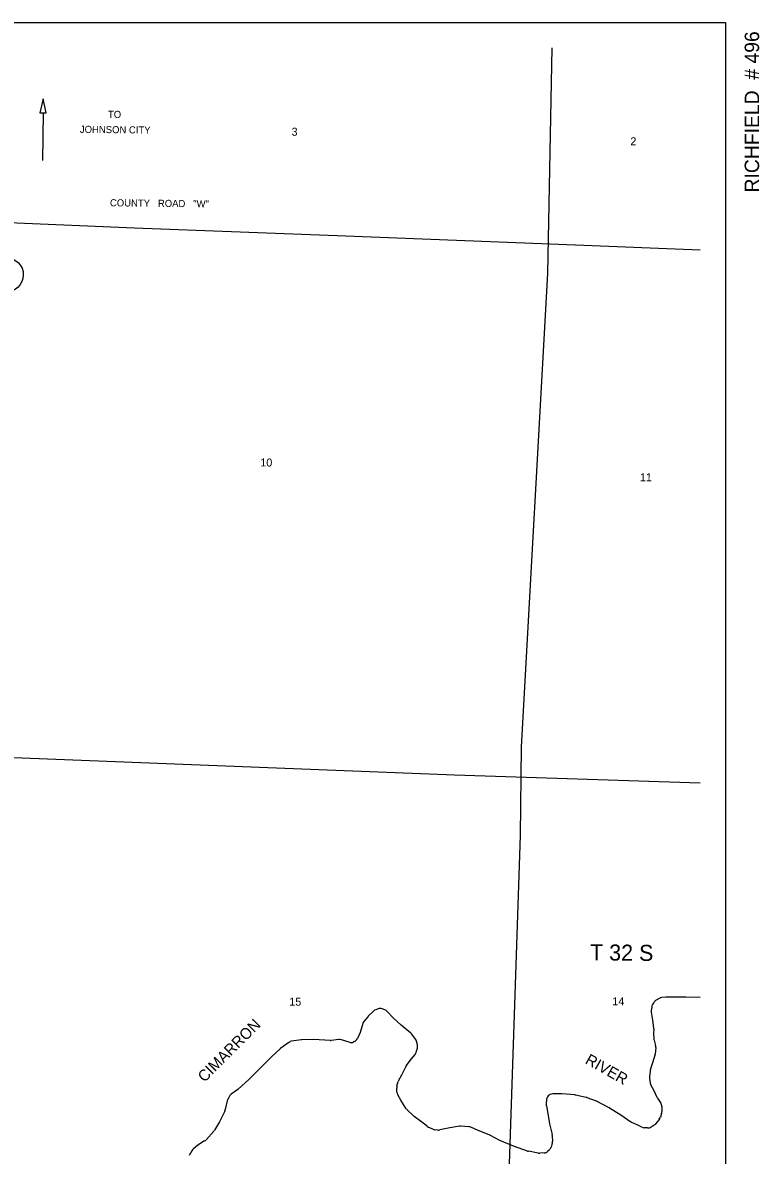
# Model space of a CAD drawing. Extents: x -210.46 to -206.03, y -82.96 to -79.02.
# Drawn here: x -207.893 to -206.513, y -81.141 to -79.018 of the extents above; entities that cross this region are included whole.
import ezdxf

# ---------------------------------------------------------------- set-up
doc = ezdxf.new("R2010")
doc.units = 0
for name, color, linetype in [('PL City Destination', 7, 'Continuous'), ('PL City K Rte Shields', 7, 'Continuous'), ('PL City Local Rd Street Names', 7, 'Continuous'), ('PL City Local Roads', 7, 'Continuous'), ('PL City Map Border', 7, 'Continuous'), ('PL City Range and TWP Numbers', 7, 'Continuous'), ('PL City River and Creek Text', 7, 'Continuous'), ('PL City Rivers', 7, 'Continuous'), ('PL City Section Lines', 7, 'Continuous')]:
    doc.layers.add(name, color=color, linetype=linetype)

msp = doc.modelspace()

# ---------------------------------------------------------------- linework, layer by layer
at = {"layer": 'PL City Destination'}
msp.add_line((-207.8552, -79.1875), (-207.8563, -79.2767), dxfattribs=at)
for points in [[(-207.8549, -79.161), (-207.8615, -79.1875)], [(-207.8492, -79.1874), (-207.8549, -79.161)], [(-207.8615, -79.1875), (-207.8492, -79.1874)]]:
    msp.add_lwpolyline(points, dxfattribs=at)
at = {"layer": 'PL City K Rte Shields'}
msp.add_ellipse((-207.9242, -79.4909), major_axis=(0.0004, 0.032), ratio=0.999997, dxfattribs=at)
at = {"layer": 'PL City Local Roads'}
msp.add_lwpolyline([(-206.6238, -79.4448), (-206.8574, -79.4356), (-207.2876, -79.4185), (-207.684, -79.4033), (-207.9196, -79.3933)], dxfattribs=at)
at = {"layer": 'PL City Map Border'}
msp.add_lwpolyline([(-210.459, -82.9009), (-210.459, -79.0183), (-206.5764, -79.0183), (-206.5764, -82.9009), (-210.459, -82.9009)], dxfattribs=at)
at = {"layer": 'PL City Rivers'}
for points in [[(-206.6238, -80.8454), (-206.6507, -80.8451), (-206.67, -80.8449), (-206.6878, -80.8451), (-206.6955, -80.8456)], [(-207.2273, -80.8669), (-207.2317, -80.8685)], [(-207.2147, -80.8686), (-207.2194, -80.8669)], [(-206.7145, -80.8634), (-206.7154, -80.87)], [(-206.7103, -80.8546), (-206.713, -80.8589)], [(-206.7006, -80.8472), (-206.7064, -80.8507)], [(-207.2466, -80.8818), (-207.2539, -80.8908)], [(-207.2357, -80.871), (-207.2457, -80.8808)], [(-207.1661, -80.9121), (-207.1838, -80.8975), (-207.1986, -80.8842), (-207.2103, -80.8716)], [(-206.7154, -80.8729), (-206.7133, -80.888), (-206.7109, -80.9021)], [(-207.2559, -80.8945), (-207.2611, -80.9109), (-207.2661, -80.9223)], [(-206.7108, -80.9046), (-206.7112, -80.9126), (-206.7106, -80.923)], [(-207.3943, -80.9296), (-207.4093, -80.9402)], [(-207.3717, -80.9251), (-207.3893, -80.9276)], [(-207.3172, -80.9264), (-207.3476, -80.9244), (-207.3703, -80.925)], [(-207.3009, -80.9245), (-207.3151, -80.9263)], [(-207.2818, -80.9295), (-207.296, -80.925)], [(-207.2715, -80.928), (-207.2734, -80.9289)], [(-207.1573, -80.9234), (-207.1642, -80.9141)], [(-207.1536, -80.9343), (-207.1554, -80.9274)], [(-206.7102, -80.9256), (-206.7073, -80.9352)], [(-207.4105, -80.9412), (-207.4271, -80.9566), (-207.4516, -80.9813), (-207.4688, -80.9988), (-207.49, -81.0179), (-207.5024, -81.0266)], [(-207.1745, -80.9737), (-207.1648, -80.9605), (-207.1581, -80.9524)], [(-207.156, -80.9483), (-207.1537, -80.9403)], [(-206.7069, -80.9394), (-206.7079, -80.9516)], [(-206.7152, -80.9735), (-206.7173, -80.9817)], [(-206.7085, -80.9543), (-206.7152, -80.9735)], [(-207.1885, -81.0006), (-207.1826, -80.9902), (-207.1756, -80.9755)], [(-206.7176, -80.9837), (-206.7184, -80.9945)], [(-207.192, -81.0228), (-207.1924, -81.0157)], [(-207.192, -81.012), (-207.1895, -81.0031)], [(-206.7184, -80.9967), (-206.7173, -81.0059)], [(-206.716, -81.0101), (-206.7111, -81.0187), (-206.7048, -81.0324)], [(-207.506, -81.0306), (-207.509, -81.0365)], [(-207.1744, -81.0541), (-207.1848, -81.0377), (-207.1905, -81.0279)], [(-206.9114, -81.0355), (-206.9121, -81.0458)], [(-206.9098, -81.0317), (-206.9105, -81.0329)], [(-206.8997, -81.0262), (-206.9024, -81.0267)], [(-206.8588, -81.0282), (-206.8831, -81.026), (-206.8997, -81.0262)], [(-206.8372, -81.0328), (-206.8575, -81.0284)], [(-206.8182, -81.0398), (-206.8356, -81.0333)], [(-206.7039, -81.034), (-206.6976, -81.0435)], [(-207.5145, -81.0583), (-207.5247, -81.0787), (-207.534, -81.0943)], [(-207.51, -81.0392), (-207.5136, -81.0557)], [(-207.1612, -81.0675), (-207.1728, -81.056)], [(-206.9119, -81.0489), (-206.9092, -81.0627), (-206.9058, -81.0821), (-206.9011, -81.1024)], [(-206.7944, -81.0521), (-206.8169, -81.0404)], [(-206.7534, -81.079), (-206.7726, -81.0663), (-206.7934, -81.0527)], [(-206.6957, -81.0496), (-206.6955, -81.0594)], [(-207.1356, -81.0869), (-207.1477, -81.0772), (-207.1597, -81.0687)], [(-206.7328, -81.0885), (-206.7406, -81.0848), (-206.7518, -81.0798)], [(-206.7002, -81.0737), (-206.7071, -81.0822)], [(-206.696, -81.0629), (-206.6982, -81.0699)], [(-207.5353, -81.096), (-207.5498, -81.1123)], [(-207.1246, -81.0924), (-207.1333, -81.0884)], [(-207.1153, -81.094), (-207.121, -81.0934)], [(-207.0746, -81.0868), (-207.0927, -81.0896), (-207.1115, -81.0938)], [(-207.057, -81.0879), (-207.072, -81.0867)], [(-207.0193, -81.1027), (-207.0395, -81.0947), (-207.0535, -81.0888)], [(-206.7226, -81.09), (-206.7289, -81.0896)], [(-206.7098, -81.0846), (-206.7156, -81.0883)], [(-207.5646, -81.122), (-207.5738, -81.1297)], [(-207.5524, -81.1144), (-207.5632, -81.121)], [(-206.9472, -81.1333), (-206.9737, -81.124), (-206.999, -81.1137), (-207.018, -81.1033)], [(-206.901, -81.1184), (-206.9031, -81.1258)], [(-206.9008, -81.1047), (-206.9006, -81.1152)], [(-207.5764, -81.1327), (-207.5814, -81.1414)], [(-206.9273, -81.1372), (-206.9455, -81.1338)], [(-206.916, -81.1367), (-206.9243, -81.1374)], [(-206.9063, -81.1311), (-206.9092, -81.1337)]]:
    msp.add_lwpolyline(points, dxfattribs=at)
for centre, major_axis, ratio, start_param, end_param in [((-206.6948, -80.857), (-0.0113, -0.0007), 0.998901, 4.712389, 5.187364), ((-207.2234, -80.8775), (-0.0106, 0.004), 0.999888, 4.712389, 5.423002), ((-206.7033, -80.8648), (-0.00588, -0.00971), 0.999525, 4.712389, 5.13114), ((-206.7006, -80.8604), (-0.00974, -0.00584), 0.998597, 4.712389, 5.19782), ((-207.2378, -80.8889), (-0.00812, -0.00794), 0.998474, 4.712389, 4.831809), ((-207.2277, -80.8791), (-0.0106, -0.004), 0.997877, 4.712389, 5.130717), ((-207.2187, -80.8792), (0.00836, 0.00769), 0.998358, 0, 0.471053), ((-206.7041, -80.8714), (-0.0113, 0.0014), 0.999277, 0, 0.260124), ((-207.245, -80.8979), (-0.00711, -0.00885), 0.998915, 4.712389, 5.082786), ((-206.7221, -80.904), (0.0112, 0.0019), 0.998644, 6.057621, 6.283185), ((-207.3877, -80.9388), (-0.0112, -0.0016), 0.997737, 4.712389, 5.188742), ((-207.3701, -80.9363), (-0.0114, -0.0002), 0.998033, 4.712389, 4.830643), ((-207.3165, -80.915), (0.0113, 0.0014), 0.99793, 4.525507, 4.712389), ((-207.2995, -80.9358), (-0.0108, 0.0035), 0.999339, 4.712389, 5.146679), ((-207.2783, -80.9187), (0.0102, 0.005), 0.997839, 3.94981, 4.712389), ((-207.2765, -80.9178), (0.0104, -0.0045), 0.999866, 5.574586, 6.283185), ((-207.1733, -80.9209), (0.0091, 0.00679), 0.998288, 0, 0.236803), ((-207.1664, -80.9302), (0.0091, 0.00679), 0.998323, 5.889763, 6.283185), ((-206.6993, -80.9223), (-0.0113, -0.0007), 0.99879, 0, 0.233975), ((-207.4028, -80.9495), (-0.0083, -0.00774), 0.998494, 4.580157, 4.712389), ((-207.1669, -80.9452), (0.0109, -0.0031), 0.999235, 5.874754, 6.283185), ((-207.1646, -80.9371), (0.011, 0.0028), 0.997986, 5.756455, 6.283185), ((-206.7193, -80.9506), (0.0113, -0.001), 0.999006, 6.038262, 6.283185), ((-206.7182, -80.9384), (0.0109, 0.0033), 0.998535, 5.903618, 6.283185), ((-207.1653, -80.9804), (-0.0067, -0.00916), 0.999531, 4.712389, 4.900208), ((-206.7071, -80.9953), (-0.0113, 0.0008), 0.998891, 0, 0.190695), ((-206.7063, -80.9845), (-0.011, 0.0028), 0.99932, 0, 0.178794), ((-207.1811, -81.015), (-0.0109, 0.003), 0.99888, 0, 0.32938), ((-207.1786, -81.0061), (-0.0109, 0.003), 0.99892, 6.039665, 6.283185), ((-206.706, -81.0045), (-0.0113, -0.0013), 0.998613, 0, 0.394879), ((-207.4989, -81.0416), (-0.0101, 0.0052), 0.999256, 0, 0.258124), ((-207.4959, -81.0358), (-0.00927, -0.00654), 0.998382, 4.712389, 5.194005), ((-207.1807, -81.0221), (-0.0113, -0.0006), 0.998059, 0, 0.471471), ((-206.9057, -81.0359), (-0.00306, -0.00478), 0.999964, 4.712389, 5.210361), ((-206.9002, -81.0379), (-0.00612, -0.00956), 0.99997, 3.905321, 4.712389), ((-206.8599, -81.0395), (-0.0113, 0.0011), 0.998708, 4.591877, 4.712389), ((-206.8396, -81.0439), (-0.0111, 0.0024), 0.998986, 4.566251, 4.712389), ((-206.6945, -81.0277), (-0.0103, -0.0047), 0.998656, 0, 0.161088), ((-207.5247, -81.0533), (0.0111, -0.0024), 0.998072, 6.039979, 6.283185), ((-207.1648, -81.048), (-0.00801, -0.00804), 0.999307, 6.059606, 6.283185), ((-206.9008, -81.0467), (-0.0113, 0.0008), 0.998601, 0, 0.267964), ((-206.8222, -81.0504), (-0.0106, 0.004), 0.999378, 4.589026, 4.712389), ((-206.7996, -81.0622), (-0.0101, 0.0053), 0.999725, 4.612397, 4.712389), ((-206.707, -81.0498), (0.00944, 0.00632), 0.998899, 5.708027, 6.283185), ((-207.1532, -81.0595), (0.00927, -0.00655), 0.999982, 4.544653, 4.712389), ((-206.7471, -81.0695), (0.0104, -0.0046), 0.999521, 4.551962, 4.712389), ((-206.7091, -81.0666), (0.0109, -0.0033), 0.999248, 5.900772, 6.283185), ((-206.7069, -81.0595), (0.0114, 0.0002), 0.998669, 5.968184, 6.283185), ((-207.5438, -81.0885), (0.00975, -0.00579), 0.999212, 6.092691, 6.283185), ((-207.1285, -81.0781), (-0.00714, -0.00882), 0.99984, 0, 0.245915), ((-207.1198, -81.0821), (0.0113, -0.0012), 0.998311, 4.388377, 4.712389), ((-207.114, -81.0828), (0.0113, -0.0012), 0.998318, 4.712389, 5.041034), ((-207.0729, -81.098), (-0.0112, -0.0017), 0.998129, 4.480616, 4.712389), ((-207.0579, -81.0992), (-0.0104, 0.0044), 0.999146, 4.712389, 5.035208), ((-206.728, -81.0782), (0.0103, -0.0049), 0.999567, 4.712389, 5.07566), ((-206.7217, -81.0787), (0.00957, 0.00611), 0.998918, 4.066617, 4.712389), ((-206.7159, -81.075), (0.00715, 0.00882), 0.999709, 4.391181, 4.712389), ((-207.5573, -81.1307), (-0.00969, -0.00591), 0.998732, 4.712389, 4.862444), ((-207.5583, -81.1047), (0.00753, 0.00848), 0.999966, 4.415907, 4.712389), ((-207.0235, -81.1133), (-0.0105, 0.0042), 0.999063, 4.591707, 4.712389), ((-206.9121, -81.1049), (0.0111, 0.0026), 0.998347, 6.072995, 6.283185), ((-206.9119, -81.1154), (0.0114, 0.0002), 0.998386, 5.992358, 6.283185), ((-207.5665, -81.1384), (-0.00869, -0.00729), 0.999481, 4.712389, 5.062127), ((-206.9434, -81.1226), (0.0112, -0.0021), 0.99862, 4.560873, 4.712389), ((-206.9252, -81.1261), (0.0113, 0.0009), 0.998334, 4.449645, 4.712389), ((-206.9169, -81.1254), (0.00831, 0.00773), 0.999457, 4.040532, 4.712389), ((-206.914, -81.1227), (0.0109, -0.003), 0.998856, 5.732816, 6.283185)]:
    msp.add_ellipse(centre, major_axis=major_axis, ratio=ratio, start_param=start_param, end_param=end_param, dxfattribs=at)
at = {"layer": 'PL City Section Lines'}
for points in [[(-206.9017, -79.0657), (-206.9099, -79.4886), (-206.9592, -80.3755), (-206.9613, -80.5421), (-206.9909, -81.4375)], [(-207.9585, -80.3936), (-207.0842, -80.428), (-206.6238, -80.4434)]]:
    msp.add_lwpolyline(points, dxfattribs=at)

# ---------------------------------------------------------------- texts
at = {"layer": 'PL City Destination'}
for s, rotation, p in [('TO', 359.3448, (-207.7336, -79.1967)), ('JOHNSON CITY', 359.3442, (-207.7862, -79.2248))]:
    msp.add_text(s, height=0.0133, rotation=rotation, dxfattribs=at).set_placement(p)
at = {"layer": 'PL City Local Rd Street Names'}
msp.add_text('COUNTY   ROAD   "W"', height=0.0133, rotation=359.3401, dxfattribs=at).set_placement((-207.7299, -79.3625))
at = {"layer": 'PL City Map Border'}
msp.add_text('RICHFIELD  # 496', height=0.0271, rotation=90, dxfattribs=at).set_placement((-206.5132, -79.3366))
at = {"layer": 'PL City Range and TWP Numbers'}
msp.add_text('T 32 S', height=0.0301, rotation=359.3776, dxfattribs=at).set_placement((-206.8301, -80.7758))
at = {"layer": 'PL City River and Creek Text'}
for s, rotation, p in [('CIMARRON', 45.0815, (-207.5527, -81.0056)), ('RIVER', 330.5902, (-206.8408, -80.9682))]:
    msp.add_text(s, height=0.0208, rotation=rotation, dxfattribs=at).set_placement(p)
at = {"layer": 'PL City Section Lines'}
for s, rotation, p in [('3', 359.343, (-207.3895, -79.2302)), ('2', 359.3587, (-206.7545, -79.2481)), ('10', 359.3431, (-207.448, -79.8501)), ('11', 359.3737, (-206.7367, -79.8778)), ('15', 359.3507, (-207.3937, -80.8607)), ('14', 359.3726, (-206.7883, -80.86))]:
    msp.add_text(s, height=0.015, rotation=rotation, dxfattribs=at).set_placement(p)

doc.saveas('drawing.dxf')
